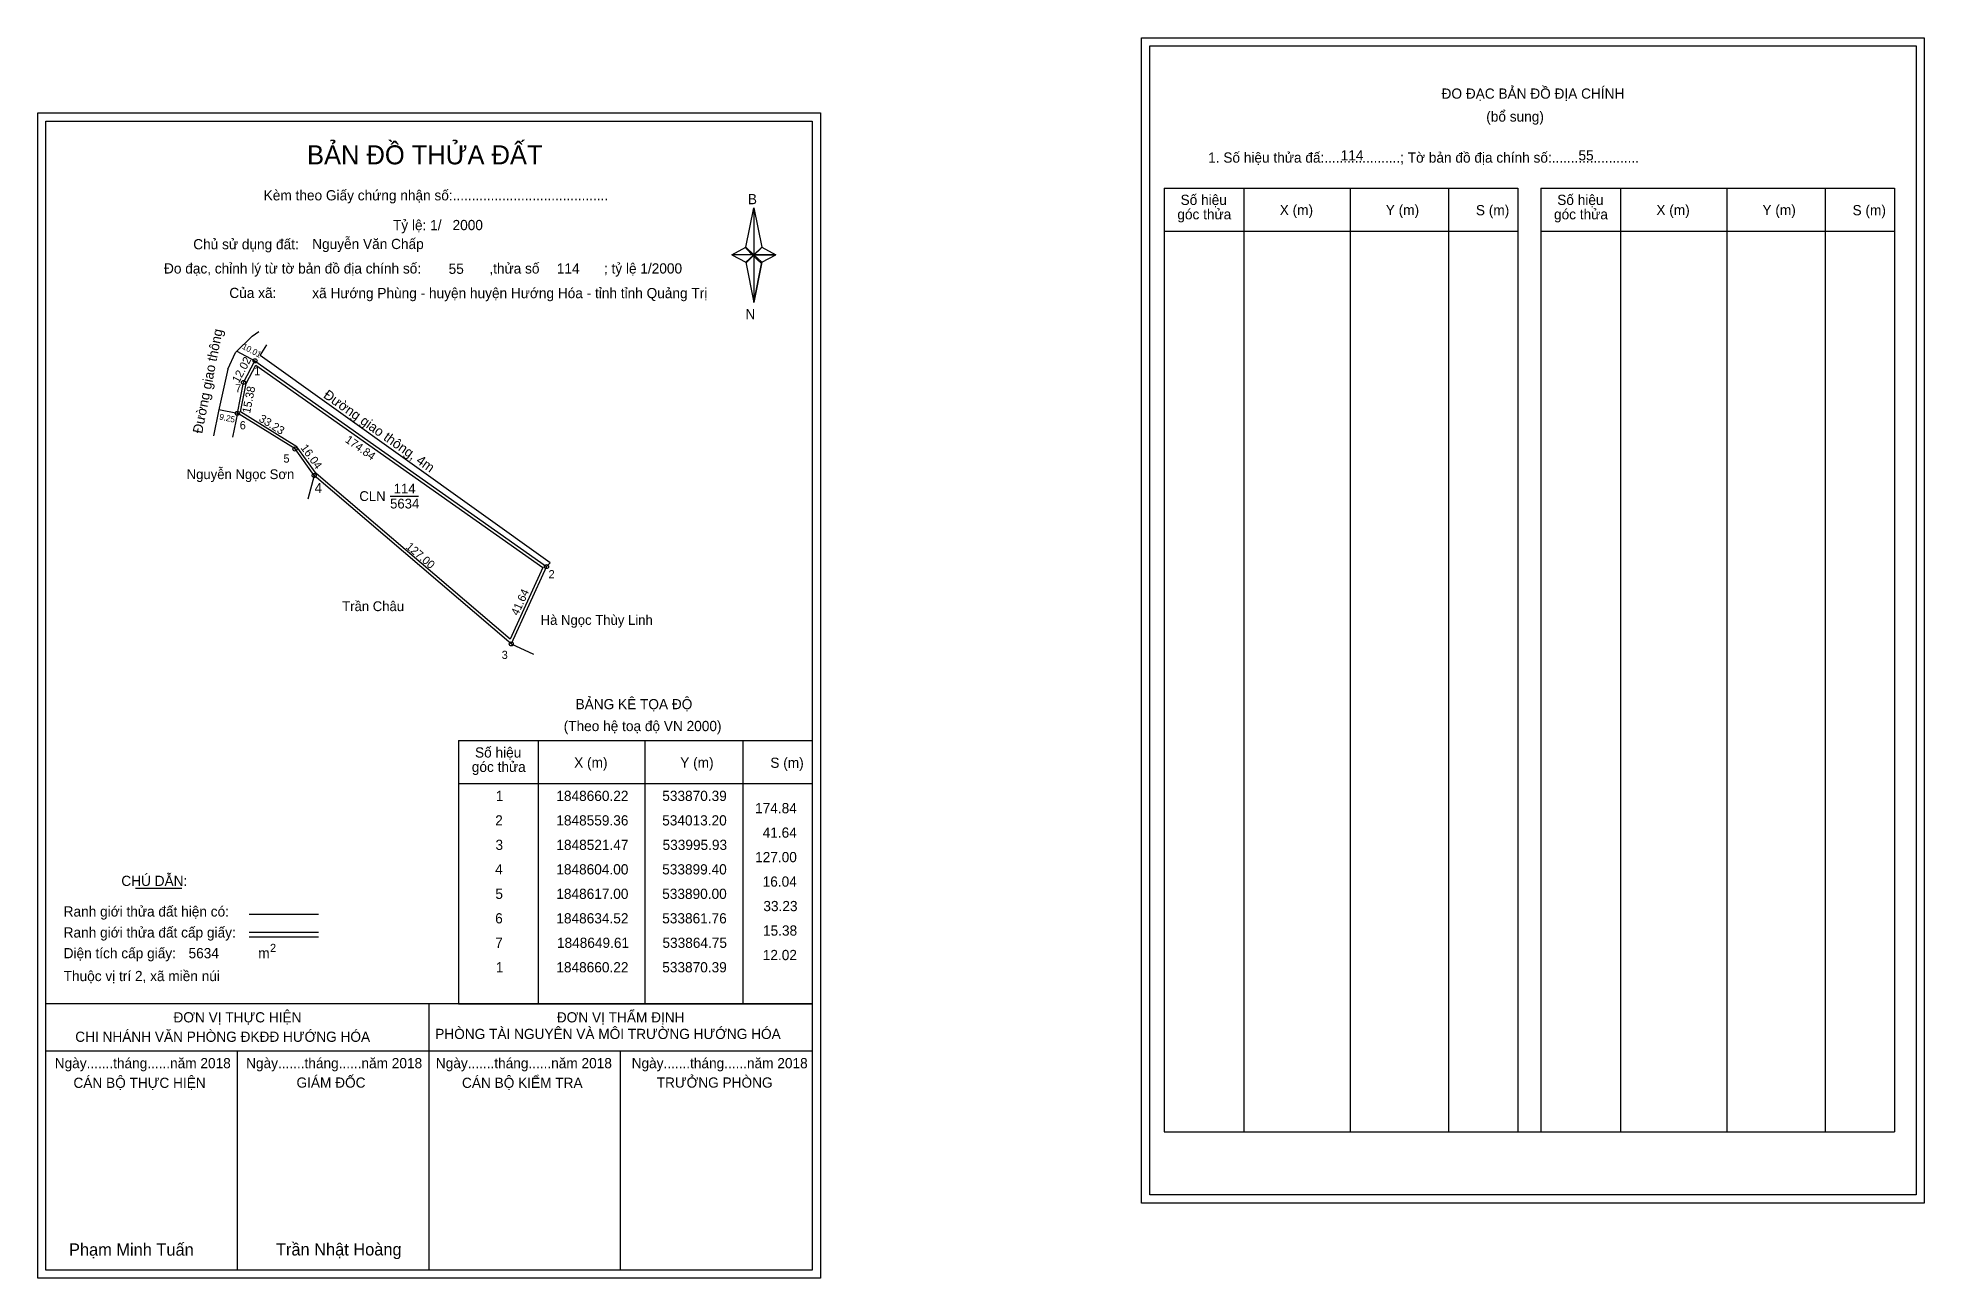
# Model space of a CAD drawing. Extents: x 533764 to 534688, y 1848211 to 1848819.
import ezdxf

# ---------------------------------------------------------------- set-up
doc = ezdxf.new("R2010")
doc.units = 0
for name, color, linetype in [('Level 1', 7, 'Continuous'), ('Level 10', 7, 'Continuous'), ('Level 11', 7, 'Continuous'), ('Level 13', 7, 'Continuous'), ('Level 27', 7, 'Continuous'), ('Level 3', 7, 'Continuous'), ('Level 49', 7, 'Continuous'), ('Level 5', 7, 'Continuous'), ('Level 53', 7, 'Continuous'), ('Level 55', 7, 'Continuous'), ('Level 6', 7, 'Continuous'), ('Level 60', 7, 'Continuous'), ('Level 63', 7, 'Continuous'), ('Level 9', 7, 'Continuous')]:
    doc.layers.add(name, color=color, linetype=linetype)

msp = doc.modelspace()

# ---------------------------------------------------------------- linework, layer by layer
at = {"layer": 'Level 1'}
for p, q in [((534308.72, 1848814.57), (534308.72, 1848814.57)), ((533767.97, 1848777.69), (533767.97, 1848777.69)), ((534315.78, 1848744.86), (534488.99, 1848744.86)), ((534354.96, 1848282.33), (534354.96, 1848744.86)), ((534407.11, 1848282.33), (534407.11, 1848744.86)), ((534455.05, 1848744.86), (534455.05, 1848282.33)), ((534488.99, 1848744.86), (534488.99, 1848282.33)), ((534500.3, 1848744.86), (534673.5, 1848744.86)), ((534539.48, 1848282.33), (534539.48, 1848744.86)), ((534591.62, 1848282.33), (534591.62, 1848744.86)), ((534639.57, 1848744.86), (534639.57, 1848282.33)), ((534673.5, 1848744.86), (534673.5, 1848282.33)), ((534110.82, 1848715.93), (534114.75, 1848735.21)), ((534114.75, 1848735.21), (534114.75, 1848712.16)), ((534114.75, 1848735.21), (534118.69, 1848715.93)), ((534315.78, 1848723.81), (534488.99, 1848723.81)), ((534500.3, 1848723.81), (534673.5, 1848723.81)), ((534103.93, 1848712.16), (534110.82, 1848715.93)), ((534110.82, 1848715.93), (534114.75, 1848712.16)), ((534114.46, 1848711.72), (534110.82, 1848715.49)), ((534114.75, 1848712.16), (534110.82, 1848708.48)), ((534114.46, 1848711.72), (534110.82, 1848708.04)), ((534110.82, 1848708.04), (534114.46, 1848711.72)), ((534110.82, 1848708.48), (534114.75, 1848688.76)), ((534118.39, 1848715.49), (534114.46, 1848711.72)), ((534114.46, 1848711.72), (534118.39, 1848715.49)), ((534118.39, 1848708.04), (534114.46, 1848711.72)), ((534118.69, 1848715.93), (534114.75, 1848712.16)), ((534114.75, 1848712.16), (534114.75, 1848688.76)), ((534114.75, 1848712.16), (534125.57, 1848712.16)), ((534114.75, 1848712.16), (534118.69, 1848708.48)), ((534118.69, 1848708.48), (534114.75, 1848688.76)), ((534118.69, 1848708.48), (534125.57, 1848712.16)), ((533970.16, 1848474.04), (534143.36, 1848474.04)), ((534009.34, 1848344.98), (534009.34, 1848474.04)), ((534061.48, 1848344.98), (534061.48, 1848474.04)), ((534109.43, 1848474.04), (534109.43, 1848344.98)), ((533970.16, 1848452.98), (534143.36, 1848452.98)), ((533811.81, 1848401.82), (533834.61, 1848401.82)), ((533867.54, 1848389.01), (533901.56, 1848389.01)), ((533867.54, 1848380.12), (533901.56, 1848380.12)), ((533867.54, 1848377.93), (533901.56, 1848377.93)), ((533981.63, 1848344.98), (533767.97, 1848344.98)), ((534143.36, 1848344.98), (533933.68, 1848344.98)), ((533955.67, 1848214.54), (533955.67, 1848344.98)), ((533970.16, 1848344.98), (534143.36, 1848344.98)), ((534143.37, 1848321.88), (533767.97, 1848321.88)), ((533861.82, 1848214.54), (533861.82, 1848321.88)), ((534049.52, 1848214.54), (534049.52, 1848321.88)), ((534315.78, 1848282.33), (534673.5, 1848282.33)), ((534684.12, 1848251.42), (534684.12, 1848251.42)), ((534143.36, 1848214.54), (534143.36, 1848214.54))]:
    msp.add_line(p, q, dxfattribs=at)
for points in [[(534110.82, 1848715.93), (534114.75, 1848735.21), (534114.75, 1848712.16)], [(534103.93, 1848712.16), (534110.82, 1848708.48), (534114.75, 1848712.16)], [(534114.75, 1848712.16), (534118.69, 1848715.93), (534125.57, 1848712.16)], [(534114.75, 1848712.16), (534114.75, 1848688.76), (534118.69, 1848708.48)]]:
    msp.add_lwpolyline(points, close=True, dxfattribs=at)
at = {"layer": 'Level 10'}
for points in [[(534013.2, 1848559.36), (533995.93, 1848521.47), (533899.4, 1848604), (533890, 1848617), (533861.76, 1848634.52), (533864.75, 1848649.61), (533870.39, 1848660.22)], [(534011.45, 1848558.89), (533995.43, 1848523.74), (533900.44, 1848604.96), (533890.97, 1848618.04), (533863.32, 1848635.2), (533866.08, 1848649.14), (533870.88, 1848658.16)]]:
    msp.add_lwpolyline(points, close=True, dxfattribs=at)
at = {"layer": 'Level 11'}
for centre in [(533870.39, 1848660.22), (533864.75, 1848649.61), (533861.76, 1848634.52), (533890, 1848617), (533899.4, 1848604), (534013.2, 1848559.36), (534013.2, 1848559.36), (533995.93, 1848521.47)]:
    msp.add_circle(centre, 1, dxfattribs=at)
at = {"layer": 'Level 27'}
for p, q in [((533861.76, 1848634.52), (533859.36, 1848622.76)), ((533861.76, 1848634.52), (533859.36, 1848622.76)), ((533899.4, 1848604), (533896.22, 1848592.43)), ((534013.2, 1848559.36), (534015.04, 1848561.28)), ((533995.93, 1848521.47), (534006.81, 1848516.41))]:
    msp.add_line(p, q, dxfattribs=at)
at = {"layer": 'Level 3'}
for p, q in [((534315.78, 1848744.86), (534315.78, 1848282.33)), ((534500.3, 1848744.86), (534500.3, 1848282.33)), ((533970.16, 1848474.04), (533970.16, 1848344.98))]:
    msp.add_line(p, q, dxfattribs=at)
at = {"layer": 'Level 5'}
for p, q in [((533861.55, 1848664.92), (533870.39, 1848660.22)), ((533852.69, 1848636.37), (533861.76, 1848634.52))]:
    msp.add_line(p, q, dxfattribs=at)
at = {"layer": 'Level 6'}
for p, q in [((533860.93, 1848664.3), (533868.95, 1848672.36)), ((533868.95, 1848672.36), (533872.27, 1848674.55)), ((533857.06, 1848656.06), (533860.93, 1848664.3)), ((533872.97, 1848662.86), (533876.12, 1848668.03)), ((534015.04, 1848561.28), (533872.97, 1848662.86))]:
    msp.add_line(p, q, dxfattribs=at)
msp.add_lwpolyline([(533857.06, 1848656.06), (533852.51, 1848635.48), (533850.06, 1848623.51)], dxfattribs=at)
at = {"layer": 'Level 63'}
for points in [[(534304.72, 1848818.57), (534688.12, 1848818.57), (534688.12, 1848247.42), (534304.72, 1848247.42)], [(534308.72, 1848814.57), (534684.12, 1848814.57), (534684.12, 1848251.42), (534308.72, 1848251.42)], [(533763.97, 1848781.69), (534147.37, 1848781.69), (534147.37, 1848210.54), (533763.97, 1848210.54)], [(533767.97, 1848777.69), (534143.37, 1848777.69), (534143.37, 1848214.54), (533767.97, 1848214.54)]]:
    msp.add_lwpolyline(points, close=True, dxfattribs=at)
at = {"layer": 'Level 9'}
msp.add_line((533936.56, 1848593.91), (533950.53, 1848593.91), dxfattribs=at)

# ---------------------------------------------------------------- texts
at = {"layer": 'Level 1'}
for s, height, p in [('ĐO ĐẠC BẢN ĐỒ ĐỊA CHÍNH', 5, (534451.67, 1848788.69)), ('(bổ sung)', 5, (534473.55, 1848777.45)), ('BẢN ĐỒ THỬA ĐẤT', 9.3313, (533895.9, 1848756.5)), ('1. Số hiệu thửa đấ:....................; Tờ bản đồ địa chính số:.......................', 5, (534337.33, 1848757.33)), ('Kèm theo Giấy chứng nhận số:.........................................', 5, (533874.67, 1848738.84)), ('B', 5, (534111.84, 1848736.96)), ('góc thửa', 5, (534322.23, 1848729.54)), ('Số hiệu', 5, (534323.81, 1848736.6)), ('X (m)', 5, (534372.38, 1848731.65)), ('Y (m)', 5, (534424.33, 1848731.65)), ('S (m)', 5, (534468.49, 1848731.55)), ('góc thửa', 5, (534506.74, 1848729.54)), ('Số hiệu', 5, (534508.33, 1848736.6)), ('X (m)', 5, (534556.89, 1848731.65)), ('Y (m)', 5, (534608.85, 1848731.65)), ('S (m)', 5, (534653, 1848731.55)), ('Chủ sử dụng đất:', 5, (533840.15, 1848714.86)), ('Đo đạc, chỉnh lý từ tờ bản đồ địa chính số:                  ,thửa số                 ; tỷ lệ 1/2000', 5, (533825.83, 1848703)), ('Của xã:', 5, (533857.83, 1848691)), ('N', 5, (534110.64, 1848680.62)), ('BẢNG KÊ TỌA ĐỘ', 5, (534027.43, 1848489.44)), ('(Theo hệ toạ độ VN 2000)', 5, (534021.62, 1848478.72)), ('Số hiệu', 5, (533978.19, 1848465.77)), ('góc thửa', 5, (533976.61, 1848458.71)), ('X (m)', 5, (534026.75, 1848460.82)), ('Y (m)', 5, (534078.71, 1848460.82)), ('S (m)', 5, (534122.86, 1848460.72)), ('CHÚ DẪN:', 5, (533804.93, 1848402.83)), ('Ranh giới thửa đất hiện có:', 5, (533776.67, 1848387.83)), ('Ranh giới thửa đất cấp giấy:', 5, (533776.67, 1848377.55)), ('2', 4, (533877.77, 1848370.45)), ('Diện tích cấp giấy:', 5, (533776.67, 1848367.39)), ('m', 5, (533871.98, 1848367.43)), ('Thuộc vị trí 2, xã miền núi', 5, (533776.67, 1848356.19)), ('ĐƠN VỊ THỰC HIỆN', 5, (533830.44, 1848335.95)), ('ĐƠN VỊ THẨM ĐỊNH', 5, (534018.24, 1848335.95)), ('CHI NHÁNH VĂN PHÒNG ĐKĐĐ HƯỚNG HÓA', 5, (533782.35, 1848326.43)), ('PHÒNG TÀI NGUYÊN VÀ MÔI TRƯỜNG HƯỚNG HÓA', 5, (533958.69, 1848327.81)), ('Ngày.......tháng......năm 2018', 5, (533772.3, 1848313.48)), ('Ngày.......tháng......năm 2018', 5, (533866.05, 1848313.48)), ('Ngày.......tháng......năm 2018', 5, (533959, 1848313.48)), ('Ngày.......tháng......năm 2018', 5, (534054.91, 1848313.48)), ('CÁN BỘ THỰC HIỆN', 5, (533781.47, 1848303.85)), ('GIÁM ĐỐC', 5, (533890.73, 1848303.97)), ('CÁN BỘ KIỂM TRA', 5, (533971.81, 1848303.85)), ('TRƯỞNG PHÒNG', 5, (534067.19, 1848303.97)), ('Phạm Minh Tuấn', 6, (533779.29, 1848221.62)), ('Trần Nhật Hoàng', 6, (533880.67, 1848221.72))]:
    msp.add_text(s, height=height, dxfattribs=at).set_placement(p)
at = {"layer": 'Level 11'}
msp.add_text('Tỷ lệ: 1/', height=5, dxfattribs=at).set_placement((533937.99, 1848724.22))
at = {"layer": 'Level 13'}
for s, p in [('CLN', (533921.53, 1848591.51)), ('114', (533938.35, 1848595.19)), ('5634', (533936.58, 1848587.83))]:
    msp.add_text(s, height=4.8, dxfattribs=at).set_placement(p)
at = {"layer": 'Level 49'}
for s, height, rotation, p in [('Đường giao thông', 4.8, 78.79233, (533844.52, 1848624.3)), ('12.02', 4, 62.00605, (533862.48, 1848649.01)), ('15.38', 4, 78.79233, (533867.99, 1848634.19)), ('Đường giao thông, 4m', 4.8, 324.76823, (533903.51, 1848642.49)), ('33.23', 4, 328.18468, (533871.9, 1848630.84)), ('16.04', 4, 305.86982, (533892.52, 1848617.57)), ('174.84', 4, 324.76823, (533914.22, 1848620.68)), ('127.00', 4, 319.47064, (533943.97, 1848568.6)), ('41.64', 4, 65.49683, (533999.25, 1848535.01))]:
    msp.add_text(s, height=height, rotation=rotation, dxfattribs=at).set_placement(p)
at = {"layer": 'Level 5'}
for s, rotation, p in [('10.01', 332.00605, (533863.77, 1848666.3)), ('9.25', 348.46379, (533852.68, 1848631.45))]:
    msp.add_text(s, height=2.975, rotation=rotation, dxfattribs=at).set_placement(p)
at = {"layer": 'Level 53'}
for s, p in [('1', (533988.36, 1848444.48)), ('1848660.22', (534018.02, 1848444.48)), ('533870.39', (534069.91, 1848444.48)), ('174.84', (534115.39, 1848438.48)), ('2', (533988.06, 1848432.48)), ('1848559.36', (534018.01, 1848432.48)), ('534013.20', (534069.88, 1848432.48)), ('41.64', (534119.08, 1848426.48)), ('3', (533988.21, 1848420.48)), ('1848521.47', (534018.03, 1848420.48)), ('533995.93', (534070.06, 1848420.48)), ('4', (533988.03, 1848408.48)), ('1848604.00', (534018, 1848408.48)), ('533899.40', (534069.88, 1848408.48)), ('127.00', (534115.4, 1848414.48)), ('16.04', (534119.08, 1848402.48)), ('5', (533988.15, 1848396.48)), ('1848617.00', (534018, 1848396.48)), ('533890.00', (534069.88, 1848396.48)), ('33.23', (534119.44, 1848390.48)), ('6', (533988.05, 1848384.48)), ('1848634.52', (534018.02, 1848384.48)), ('533861.76', (534069.89, 1848384.48)), ('15.38', (534119.25, 1848378.48)), ('7', (533988.07, 1848372.48)), ('1848649.61', (534018.32, 1848372.48)), ('533864.75', (534070, 1848372.48)), ('1', (533988.36, 1848360.48)), ('1848660.22', (534018.02, 1848360.48)), ('533870.39', (534069.91, 1848360.48)), ('12.02', (534119.14, 1848366.48))]:
    msp.add_text(s, height=5, dxfattribs=at).set_placement(p)
at = {"layer": 'Level 55'}
for s, height, p in [('1', 0.8, (533870.17, 1848660.22)), ('0', 0.22, (533870.31, 1848660)), ('0', 0.22, (533870.31, 1848660)), ('7', 0.8, (533864.48, 1848649.61)), ('0', 0.22, (533864.67, 1848649.39)), ('0', 0.22, (533864.67, 1848649.39)), ('0', 0.22, (533864.67, 1848649.39)), ('0', 0.22, (533864.67, 1848649.39)), ('6', 0.8, (533861.49, 1848634.52)), ('120', 0.22, (533861.52, 1848634.3)), ('0', 0.22, (533861.68, 1848634.3)), ('0', 0.22, (533861.68, 1848634.3)), ('120', 0.22, (533889.76, 1848616.78)), ('5', 0.8, (533889.74, 1848617)), ('4', 0.8, (533899.12, 1848604)), ('120', 0.22, (533899.16, 1848603.78)), ('123', 0.22, (533899.17, 1848603.78)), ('2', 0.8, (534012.93, 1848559.36)), ('0', 0.22, (534013.12, 1848559.14)), ('0', 0.22, (534013.12, 1848559.14)), ('0', 0.22, (534013.12, 1848559.14)), ('3', 0.8, (533995.68, 1848521.47)), ('123', 0.22, (533995.7, 1848521.25)), ('0', 0.22, (533995.85, 1848521.25))]:
    msp.add_text(s, height=height, dxfattribs=at).set_placement(p)
at = {"layer": 'Level 6'}
for s, p in [('114', (534402.23, 1848758.41)), ('55', (534518.72, 1848758.45)), ('2000', (533967.18, 1848724.26)), ('Nguyễn Văn Chấp', (533898.42, 1848714.99)), ('55', (533965.26, 1848702.82)), ('114', (534018.25, 1848702.98)), ('xã Hướng Phùng - huyện huyện Hướng Hóa - tỉnh tỉnh Quảng Trị', (533898.44, 1848690.91)), ('5634', (533837.85, 1848367.4))]:
    msp.add_text(s, height=5, dxfattribs=at).set_placement(p)
at = {"layer": 'Level 60'}
for s, p in [('Nguyễn Ngọc Sơn', (533836.92, 1848602.24)), ('Trần Châu', (533913.11, 1848537.53)), ('Hà Ngọc Thùy Linh', (534010.32, 1848530.8))]:
    msp.add_text(s, height=4.8, dxfattribs=at).set_placement(p)
at = {"layer": 'Level 9'}
for s, height, p in [('1', 4, (533869.99, 1848653.16)), ('7', 4, (533860.72, 1848644.75)), ('6', 4, (533862.93, 1848626.64)), ('5', 4, (533884.35, 1848610.32)), ('4', 5, (533899.56, 1848595.38)), ('2', 4, (534014.21, 1848553.62)), ('3', 4, (533991.24, 1848514.09))]:
    msp.add_text(s, height=height, dxfattribs=at).set_placement(p)

doc.saveas('drawing.dxf')
